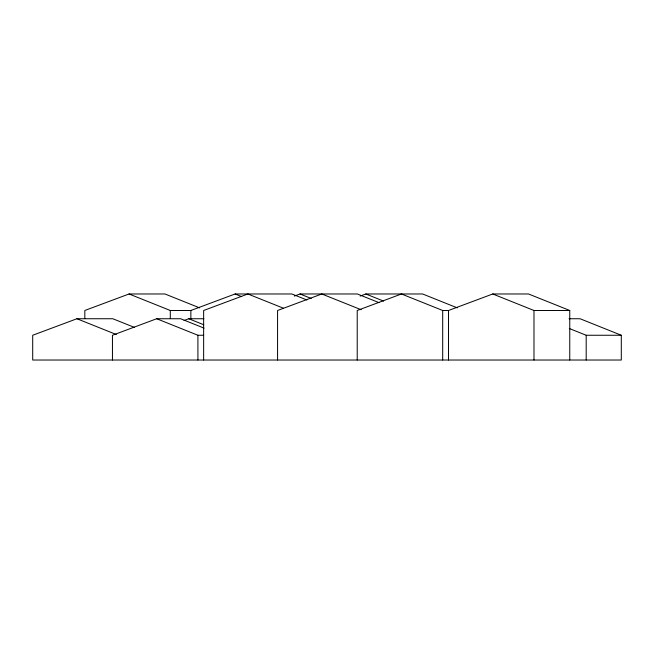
<?xml version="1.0" encoding="UTF-8"?>
<svg xmlns="http://www.w3.org/2000/svg" width="654" height="654" viewBox="0 0 654 654"><rect width="100%" height="100%" fill="white"/><g stroke="black" fill="none" stroke-linecap="round" stroke-linejoin="round"><path stroke-width="0.98" d="M199.609 307.862L164.939 293.973L129.059 293.973L84.824 310.487L84.824 318.572M134.372 327.376L112.815 318.743L76.935 318.743L32.7 335.257L32.7 360.027L621.3 360.027L621.3 335.257L580.065 318.743L569.029 318.743M204.064 328.128L180.635 318.743L156.682 318.743L112.447 335.257L112.447 360.027M129.059 293.973L170.293 310.487L190.862 310.487L235.097 293.973L291.88 293.973L306.873 299.973M184.052 320.501L188.761 318.743L203.844 318.743M294.357 296.082L299.998 293.973L357.37 293.973L378.928 302.606M360.15 296.082L365.799 293.973L422.607 293.973L457.277 307.862M357.215 360.027L357.215 310.487L401.458 293.973L442.693 310.487L448.513 310.487L492.748 293.973L528.522 293.973L569.757 310.487L569.757 360.027M492.748 293.973L533.983 310.487L569.757 310.487M156.682 318.743L197.917 335.257L203.639 335.257M569.315 328.504L586.188 335.257L621.3 335.257M365.799 293.973L383.604 301.102M361.172 309.734L321.809 293.973L277.574 310.487L277.574 360.027M299.998 293.973L311.247 298.477M283.493 308.23L247.874 293.973L203.639 310.487L203.639 360.027M235.097 293.973L241.661 296.597M188.761 318.743L203.754 324.752M76.935 318.743L116.298 334.505M586.188 335.257L586.188 360.027M533.983 310.487L533.983 360.027M448.513 310.487L448.513 360.027M442.693 310.487L442.693 360.027M197.917 335.257L197.917 360.027M190.862 310.487L190.862 318.572M170.293 310.487L170.293 318.416"/></g></svg>
